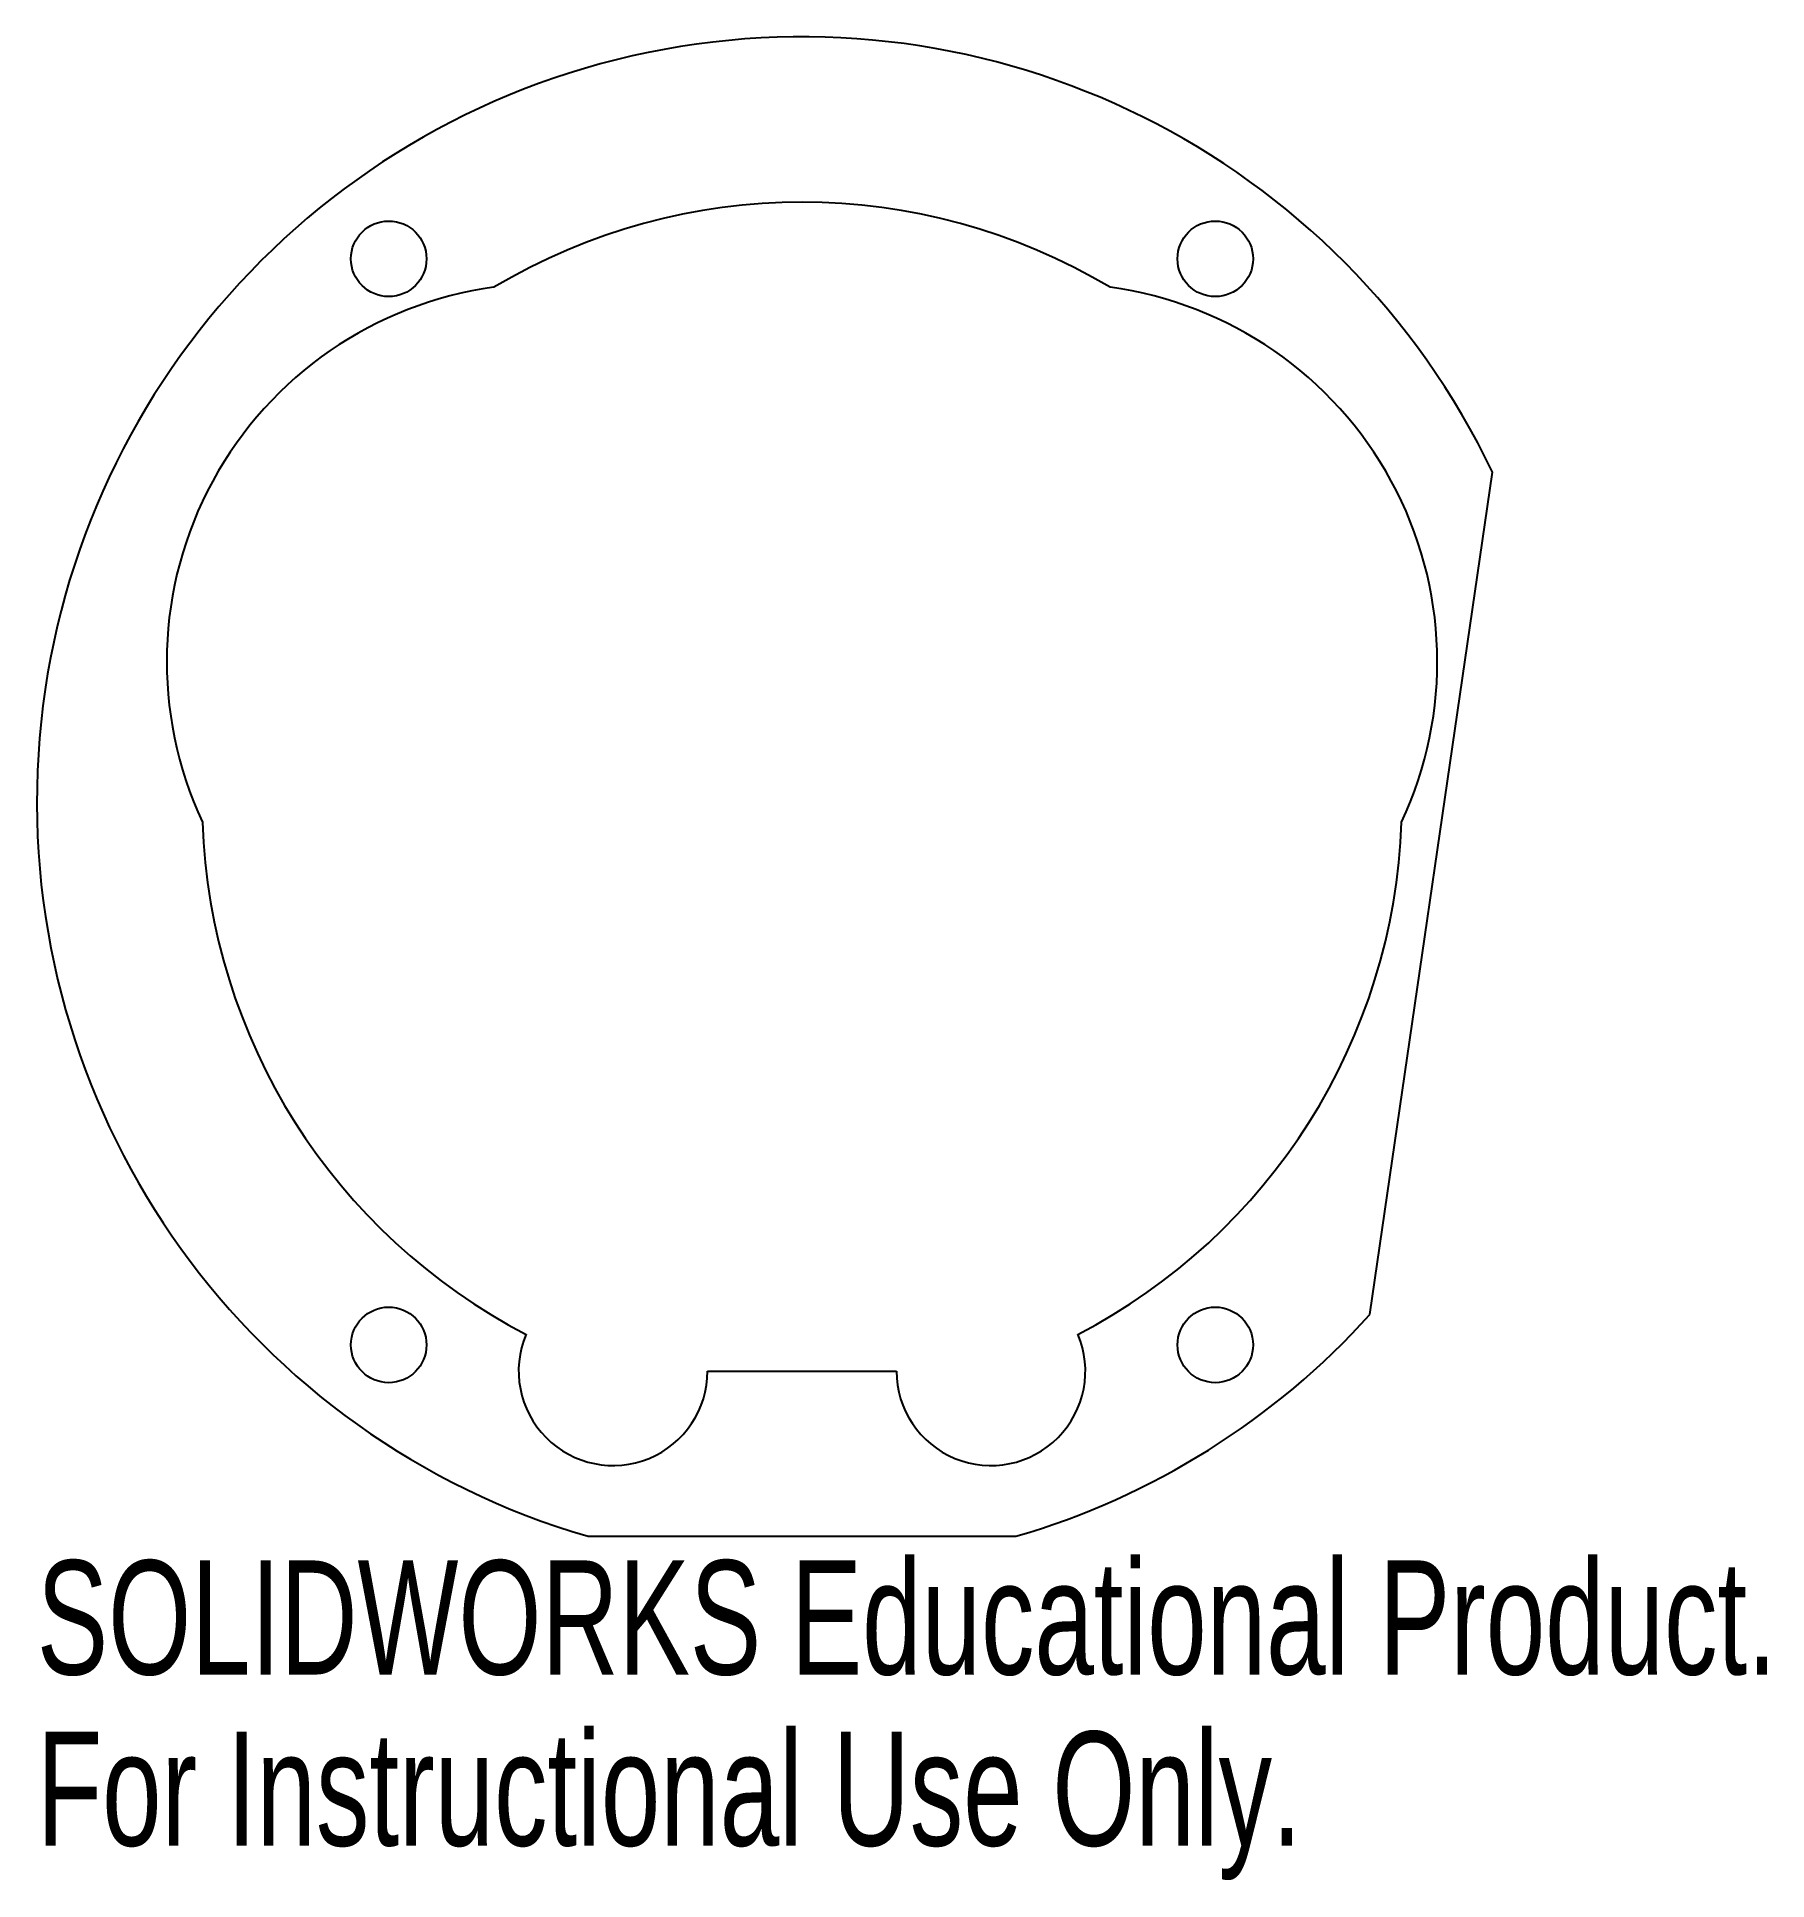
# Model space of a CAD drawing. Header units: millimetres. Extents: x -32.4 to 40.9, y -45.7 to 32.4.
import ezdxf

# ---------------------------------------------------------------- set-up
doc = ezdxf.new("R2010")
doc.units = ezdxf.units.MM
doc.styles.add('SLDTEXTSTYLE0', font='TXT', dxfattribs={"width": 0.7})

msp = doc.modelspace()

# ---------------------------------------------------------------- linework, layer by layer
at = {"color": 7, "linetype": 'Continuous', "lineweight": 25}
for p, q in [((24.049, -21.712), (29.238, 13.961)), ((-4, -24.107), (4, -24.107)), ((-9.061, -31.107), (9.061, -31.107))]:
    msp.add_line(p, q, dxfattribs=at)
for centre in [(-17.5, 23), (17.5, 23), (-17.5, -23), (17.5, -23)]:
    msp.add_circle(centre, 1.6, dxfattribs=at)
for centre, radius, start, end in [((0, 0), 32.4, 25.5243, 253.7604), ((0, 0), 25.4, 59.08676, 120.91324), ((-10.901, 5.937), 16, 97.71369, 205.14328), ((10.901, 5.937), 16, 334.85672, 82.28631), ((0, 0), 25.4, 181.94373, 242.60926), ((0, 0), 25.4, 297.39074, 358.05627), ((0, 0), 32.4, 286.2396, 317.92391), ((-8, -24.107), 4, 157.12541, 0), ((8, -24.107), 4, 180, 22.87459)]:
    msp.add_arc(centre, radius, start, end, dxfattribs=at)

# ---------------------------------------------------------------- texts
at = {"color": 7, "linetype": 'Continuous', "char_height": 4.83362, "attachment_point": 1, "style": 'SLDTEXTSTYLE0'}
for s, insert in [('SOLIDWORKS Educational Product.', (-32.4, -32.127)), ('For Instructional Use Only.', (-32.4, -39.377))]:
    msp.add_mtext(s, dxfattribs=dict(at, insert=insert))

doc.saveas('drawing.dxf')
